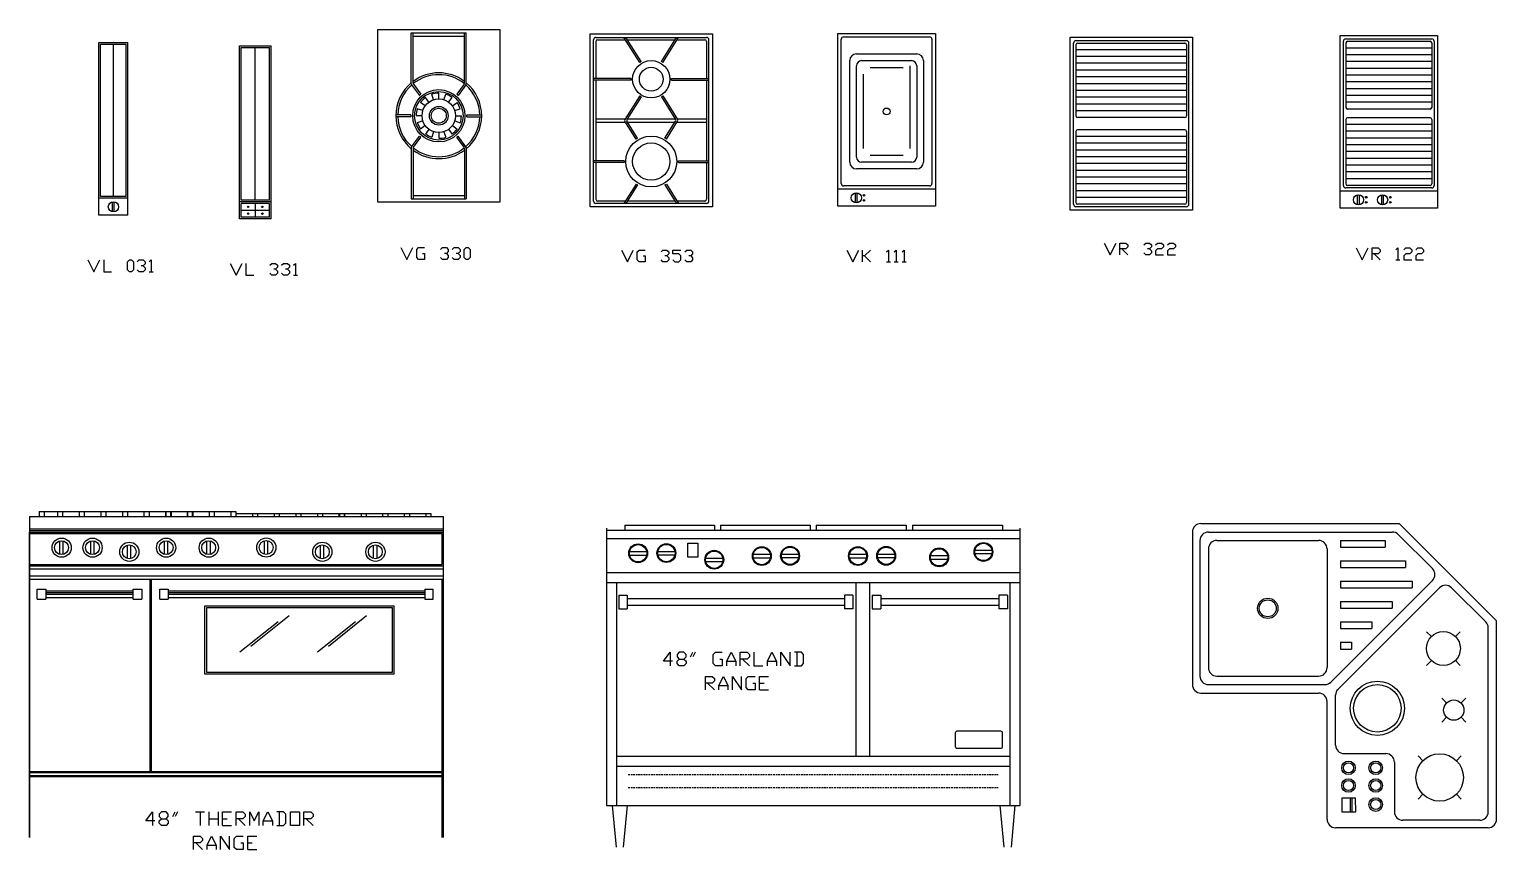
# Model space of a CAD drawing. Header units: inches. Extents: x 6 to 779, y -1361 to -812.
# Drawn here: x 346.2 to 778.9, y -1343.2 to -1101.3 of the extents above; entities that cross this region are included whole.
import ezdxf

# ---------------------------------------------------------------- set-up
doc = ezdxf.new("R2010")
doc.units = ezdxf.units.IN
doc.header["$MEASUREMENT"] = 0
doc.linetypes.add('DASHED', pattern=[0.75, 0.5, -0.25])
doc.layers.add('CABS', color=7, linetype='Continuous')

msp = doc.modelspace()

# ---------------------------------------------------------------- linework, layer by layer
for p, q in [((689.19, -1249.5), (689.19, -1294.5)), ((691.69, -1247), (750.19, -1247)), ((693.89, -1249.5), (748.12, -1249.5)), ((759.94, -1260.29), (749.88, -1250.23)), ((778.89, -1275.7), (750.19, -1247)), ((691.39, -1252), (691.39, -1292)), ((693.89, -1254.5), (693.89, -1289.5)), ((696.39, -1252), (726.39, -1252)), ((728.89, -1254.5), (728.89, -1289.5)), ((732.89, -1252), (746, -1252)), ((732.89, -1252), (732.89, -1254)), ((732.89, -1254), (746, -1254)), ((746, -1252), (746, -1254)), ((732.89, -1258), (752, -1258)), ((732.89, -1258), (732.89, -1260)), ((752, -1258), (752, -1260)), ((732.89, -1260), (752, -1260)), ((759.94, -1263.83), (730, -1293.77)), ((762.06, -1265.95), (732.12, -1295.89)), ((732.89, -1264), (754, -1264)), ((732.89, -1264), (732.89, -1266)), ((732.89, -1266), (754, -1266)), ((754, -1264), (754, -1266)), ((775.66, -1276), (765.6, -1265.95)), ((732.89, -1270), (748.11, -1270)), ((732.89, -1270), (732.89, -1272)), ((748.11, -1270), (748.11, -1272)), ((732.89, -1272), (748.11, -1272)), ((732.89, -1276), (742.11, -1276)), ((732.89, -1276), (732.89, -1278)), ((742.11, -1276), (742.11, -1278)), ((778.89, -1334.2), (778.89, -1275.7)), ((732.89, -1278), (742.11, -1278)), ((759.64, -1280.33), (758.23, -1278.92)), ((768.13, -1278.92), (766.72, -1280.33)), ((776.39, -1332), (776.39, -1277.77)), ((732.89, -1282), (736.11, -1282)), ((732.89, -1282), (732.89, -1284)), ((732.89, -1284), (736.11, -1284)), ((736.11, -1282), (736.11, -1284)), ((759.64, -1287.4), (758.23, -1288.82)), ((768.13, -1288.82), (766.72, -1287.4)), ((696.39, -1292), (726.39, -1292)), ((691.69, -1297), (726.39, -1297)), ((693.89, -1294.5), (728.23, -1294.5)), ((731.39, -1312.33), (731.39, -1297.66)), ((728.89, -1334.2), (728.89, -1299.5)), ((764.13, -1299.9), (762.72, -1298.49)), ((769.79, -1298.49), (768.38, -1299.9)), ((764.13, -1304.14), (762.72, -1305.56)), ((769.79, -1305.56), (768.38, -1304.14)), ((733.89, -1314.83), (746.22, -1314.83)), ((748.72, -1317.33), (748.72, -1332)), ((757.15, -1316.93), (755.74, -1315.52)), ((768.47, -1315.52), (767.05, -1316.93)), ((737.25, -1327.95), (733.23, -1327.95)), ((733.23, -1327.95), (733.23, -1332)), ((735.72, -1327.95), (735.72, -1332)), ((736.19, -1327.95), (736.19, -1332)), ((737.34, -1332), (737.25, -1327.95)), ((757.15, -1326.83), (755.74, -1328.25)), ((768.47, -1328.25), (767.05, -1326.83)), ((733.23, -1332), (737.34, -1332)), ((776.39, -1336.7), (731.39, -1336.7)), ((773.89, -1334.5), (751.22, -1334.5))]:
    msp.add_line(p, q)
for centre, radius in [((711.39, -1272), 3), ((711.39, -1272), 2.5), ((763.18, -1283.87), 5), ((743.72, -1301.48), 8), ((743.72, -1301.48), 7), ((766.25, -1302.02), 3), ((762.1, -1321.88), 7), ((735.19, -1319.03), 2), ((735.19, -1319.03), 1.5), ((743.23, -1319.03), 2), ((743.23, -1319.03), 1.5), ((735.19, -1324.24), 2), ((735.19, -1324.24), 1.5), ((743.23, -1324.24), 2), ((743.23, -1324.24), 1.5), ((743.23, -1329.87), 2), ((743.23, -1329.87), 1.5)]:
    msp.add_circle(centre, radius)
for centre, start, end in [((691.69, -1249.5), 90, 180), ((693.89, -1252), 90, 180), ((748.12, -1252), 45, 90), ((696.39, -1254.5), 90, 180), ((726.39, -1254.5), 360, 90), ((758.17, -1262.06), 315, 45), ((763.83, -1267.71), 45, 135), ((773.89, -1277.77), 360, 45), ((693.89, -1292), 180, 270), ((696.39, -1289.5), 180, 270), ((726.39, -1289.5), 270, 360), ((691.69, -1294.5), 180, 270), ((726.39, -1299.5), 0, 90), ((728.23, -1292), 270, 315), ((733.89, -1297.66), 135, 180), ((733.89, -1312.33), 180, 270), ((746.22, -1317.33), 0, 90), ((751.22, -1332), 180, 270), ((773.89, -1332), 270, 360), ((731.39, -1334.2), 180, 270), ((776.39, -1334.2), 270, 0)]:
    msp.add_arc(centre, 2.5, start, end)
at = {"layer": 'CABS', "color": 7}
for p, q in [((448.95, -1152.23), (448.95, -1101.27)), ((448.95, -1101.27), (484.98, -1101.27)), ((458.86, -1102.27), (475.07, -1102.27)), ((458.86, -1117.29), (458.86, -1102.27)), ((459.41, -1117.11), (459.41, -1102.27)), ((474.52, -1117.11), (474.52, -1102.27)), ((475.07, -1117.29), (475.07, -1102.27)), ((484.98, -1101.27), (484.98, -1152.23)), ((511.59, -1153.59), (511.59, -1102.63)), ((511.59, -1102.63), (547.63, -1102.63)), ((547.63, -1102.63), (547.63, -1153.59)), ((584.65, -1102.49), (613.38, -1102.49)), ((584.65, -1153.45), (584.65, -1102.49)), ((613.38, -1102.49), (613.38, -1153.45)), ((732.72, -1103.07), (761.45, -1103.07)), ((732.72, -1154.03), (732.72, -1103.07)), ((761.45, -1103.07), (761.45, -1154.03)), ((366.74, -1105.13), (375.31, -1105.13)), ((366.74, -1156.09), (366.74, -1105.13)), ((367.24, -1105.63), (374.81, -1105.63)), ((367.24, -1150.58), (367.24, -1105.63)), ((371.03, -1150.58), (371.03, -1105.63)), ((374.81, -1150.58), (374.81, -1105.63)), ((375.31, -1156.09), (375.31, -1105.13)), ((408.17, -1157.12), (408.17, -1106.16)), ((408.17, -1106.16), (417.53, -1106.16)), ((408.67, -1151.62), (408.67, -1106.66)), ((408.67, -1106.66), (417.03, -1106.66)), ((412.85, -1151.62), (412.85, -1106.66)), ((417.03, -1151.62), (417.03, -1106.66)), ((417.53, -1157.12), (417.53, -1106.16)), ((459.41, -1103.27), (474.52, -1103.27)), ((512.59, -1146.88), (512.59, -1104.33)), ((513.29, -1103.63), (545.93, -1103.63)), ((513.29, -1104.83), (513.29, -1115.72)), ((513.79, -1104.33), (522, -1104.33)), ((526.21, -1111.03), (521.56, -1103.63)), ((526.63, -1110.76), (522.15, -1103.63)), ((522.59, -1104.33), (536.63, -1104.33)), ((532.59, -1110.76), (537.07, -1103.63)), ((533.01, -1111.03), (537.67, -1103.63)), ((537.23, -1104.33), (545.43, -1104.33)), ((545.93, -1104.83), (545.93, -1115.72)), ((546.63, -1146.88), (546.63, -1104.33)), ((585.65, -1146.74), (585.65, -1104.19)), ((586.35, -1103.49), (611.68, -1103.49)), ((612.38, -1104.19), (612.38, -1146.74)), ((653.12, -1103.6), (689.16, -1103.6)), ((653.12, -1154.56), (653.12, -1103.6)), ((654.12, -1147.85), (654.12, -1105.3)), ((654.82, -1104.6), (687.46, -1104.6)), ((654.82, -1105.8), (654.82, -1126.79)), ((687.46, -1107.29), (654.82, -1107.29)), ((655.32, -1105.3), (686.96, -1105.3)), ((687.46, -1105.8), (687.46, -1126.79)), ((688.16, -1147.85), (688.16, -1105.3)), ((689.16, -1103.6), (689.16, -1154.56)), ((733.72, -1147.32), (733.72, -1104.77)), ((734.42, -1104.07), (759.75, -1104.07)), ((734.42, -1105.27), (734.42, -1124.27)), ((759.75, -1106.77), (734.42, -1106.77)), ((734.92, -1104.77), (759.25, -1104.77)), ((759.75, -1105.27), (759.75, -1124.27)), ((760.45, -1104.77), (760.45, -1147.32)), ((512.59, -1151.89), (512.59, -1109.34)), ((546.63, -1151.89), (546.63, -1109.34)), ((588.15, -1140.44), (588.15, -1110.49)), ((590.15, -1108.49), (607.88, -1108.49)), ((591.65, -1110.49), (606.38, -1110.49)), ((609.88, -1110.49), (609.88, -1140.44)), ((654.12, -1152.86), (654.12, -1110.31)), ((687.46, -1109.29), (654.82, -1109.29)), ((687.46, -1111.29), (654.82, -1111.29)), ((688.16, -1152.86), (688.16, -1110.31)), ((759.75, -1108.77), (734.42, -1108.77)), ((759.75, -1110.77), (734.42, -1110.77)), ((523.62, -1115.72), (512.59, -1115.72)), ((523.62, -1116.22), (512.59, -1116.22)), ((513.29, -1116.22), (513.29, -1140)), ((535.61, -1115.72), (546.63, -1115.72)), ((535.61, -1116.22), (546.63, -1116.22)), ((545.93, -1116.22), (545.93, -1140)), ((590.15, -1138.94), (590.15, -1111.99)), ((607.88, -1111.99), (607.88, -1138.94)), ((687.46, -1113.29), (654.82, -1113.29)), ((687.46, -1115.29), (654.82, -1115.29)), ((759.75, -1112.77), (734.42, -1112.77)), ((759.75, -1114.77), (734.42, -1114.77)), ((458.97, -1117.62), (461.28, -1120.77)), ((459.52, -1117.44), (461.69, -1120.4)), ((465.44, -1122.04), (464.91, -1120.42)), ((466.97, -1121.8), (466.97, -1120.1)), ((468.49, -1122.04), (469.02, -1120.42)), ((474.41, -1117.44), (472.24, -1120.4)), ((474.96, -1117.62), (472.65, -1120.77)), ((687.46, -1117.29), (654.82, -1117.29)), ((687.46, -1119.29), (654.82, -1119.29)), ((759.75, -1116.77), (734.42, -1116.77)), ((759.75, -1118.77), (734.42, -1118.77)), ((462.26, -1125.22), (460.64, -1124.69)), ((462.96, -1123.84), (461.59, -1122.84)), ((464.06, -1122.74), (463.06, -1121.37)), ((469.87, -1122.74), (470.87, -1121.37)), ((470.97, -1123.84), (472.34, -1122.84)), ((471.67, -1125.22), (473.29, -1124.69)), ((526.21, -1120.91), (521.85, -1127.84)), ((526.63, -1121.18), (522.44, -1127.84)), ((532.59, -1121.18), (536.78, -1127.84)), ((533.01, -1120.91), (537.37, -1127.84)), ((687.46, -1121.29), (654.82, -1121.29)), ((687.46, -1123.29), (654.82, -1123.29)), ((759.75, -1120.77), (734.42, -1120.77)), ((759.75, -1122.77), (734.42, -1122.77)), ((759.25, -1124.77), (734.92, -1124.77)), ((458.72, -1126.47), (454.32, -1126.47)), ((458.72, -1127.02), (454.32, -1127.02)), ((462.02, -1126.75), (460.32, -1126.75)), ((462.26, -1128.28), (460.64, -1128.8)), ((471.67, -1128.28), (473.29, -1128.8)), ((471.92, -1126.75), (473.62, -1126.75)), ((475.21, -1126.47), (479.62, -1126.47)), ((475.21, -1127.02), (479.62, -1127.02)), ((513.29, -1127.61), (522, -1127.61)), ((513.29, -1128.61), (522, -1128.61)), ((525.14, -1133.61), (521.85, -1128.38)), ((525.57, -1133.35), (522.44, -1128.38)), ((522.59, -1127.61), (536.63, -1127.61)), ((522.59, -1128.61), (536.63, -1128.61)), ((533.66, -1133.35), (536.78, -1128.38)), ((534.08, -1133.61), (537.37, -1128.38)), ((537.23, -1127.61), (545.93, -1127.61)), ((537.23, -1128.61), (545.93, -1128.61)), ((687.46, -1125.29), (654.82, -1125.29)), ((686.96, -1127.29), (655.32, -1127.29)), ((734.42, -1127.83), (734.42, -1146.82)), ((759.25, -1127.33), (734.92, -1127.33)), ((759.75, -1127.83), (759.75, -1146.82)), ((458.97, -1135.87), (461.28, -1132.72)), ((459.52, -1136.05), (461.69, -1133.09)), ((462.96, -1129.66), (461.59, -1130.66)), ((464.06, -1130.75), (463.06, -1132.13)), ((465.44, -1131.45), (464.91, -1133.07)), ((466.97, -1131.7), (466.97, -1133.4)), ((468.49, -1131.45), (469.02, -1133.07)), ((469.87, -1130.75), (470.87, -1132.13)), ((470.97, -1129.66), (472.34, -1130.66)), ((474.41, -1136.05), (472.24, -1133.09)), ((474.96, -1135.87), (472.65, -1132.72)), ((654.82, -1131.36), (654.82, -1152.36)), ((687.46, -1132.86), (654.82, -1132.86)), ((686.96, -1130.86), (655.32, -1130.86)), ((687.46, -1131.36), (687.46, -1152.36)), ((759.75, -1129.32), (734.42, -1129.32)), ((759.75, -1131.32), (734.42, -1131.32)), ((759.75, -1133.32), (734.42, -1133.32)), ((458.86, -1136.2), (458.86, -1151.23)), ((459.41, -1136.38), (459.41, -1151.23)), ((474.52, -1136.38), (474.52, -1151.23)), ((475.07, -1136.2), (475.07, -1151.23)), ((687.46, -1134.86), (654.82, -1134.86)), ((687.46, -1136.86), (654.82, -1136.86)), ((759.75, -1135.32), (734.42, -1135.32)), ((759.75, -1137.32), (734.42, -1137.32)), ((521.62, -1140), (512.59, -1140)), ((521.62, -1140.5), (512.59, -1140.5)), ((513.29, -1140.5), (513.29, -1146.38)), ((513.29, -1141.68), (513.29, -1151.39)), ((537.61, -1140), (546.63, -1140)), ((537.61, -1140.5), (546.63, -1140.5)), ((545.93, -1140.5), (545.93, -1146.38)), ((545.93, -1141.68), (545.93, -1151.39)), ((606.38, -1140.44), (591.65, -1140.44)), ((687.46, -1138.86), (654.82, -1138.86)), ((687.46, -1140.86), (654.82, -1140.86)), ((759.75, -1139.32), (734.42, -1139.32)), ((759.75, -1141.32), (734.42, -1141.32)), ((607.88, -1142.44), (590.15, -1142.44)), ((687.46, -1142.86), (654.82, -1142.86)), ((687.46, -1144.86), (654.82, -1144.86)), ((759.75, -1143.32), (734.42, -1143.32)), ((759.75, -1145.32), (734.42, -1145.32)), ((374.81, -1150.58), (367.24, -1150.58)), ((459.41, -1150.23), (474.52, -1150.23)), ((525.14, -1146.89), (521.56, -1152.59)), ((525.57, -1147.15), (522.15, -1152.59)), ((533.66, -1147.15), (537.07, -1152.59)), ((534.08, -1146.89), (537.67, -1152.59)), ((613.38, -1148.44), (584.65, -1148.44)), ((611.68, -1147.44), (586.35, -1147.44)), ((589.83, -1152.43), (589.83, -1149.47)), ((590.33, -1152.43), (590.33, -1149.47)), ((687.46, -1146.86), (654.82, -1146.86)), ((687.46, -1148.86), (654.82, -1148.86)), ((761.45, -1149.02), (732.72, -1149.02)), ((759.75, -1148.02), (734.42, -1148.02)), ((759.25, -1147.32), (734.92, -1147.32)), ((737.9, -1153.01), (737.9, -1150.05)), ((738.4, -1153.01), (738.4, -1150.05)), ((745.01, -1153.01), (745.01, -1150.05)), ((745.51, -1153.01), (745.51, -1150.05)), ((375.31, -1151.08), (366.74, -1151.08)), ((370.78, -1155.07), (370.78, -1152.11)), ((371.28, -1155.07), (371.28, -1152.11)), ((417.53, -1152.12), (408.17, -1152.12)), ((417.03, -1151.62), (408.67, -1151.62)), ((408.67, -1156.62), (408.67, -1152.62)), ((417.03, -1152.62), (408.67, -1152.62)), ((408.67, -1154.62), (417.03, -1154.62)), ((412.85, -1152.62), (412.85, -1156.62)), ((417.03, -1156.62), (417.03, -1152.62)), ((484.98, -1152.23), (448.95, -1152.23)), ((458.86, -1151.23), (475.07, -1151.23)), ((547.63, -1153.59), (511.59, -1153.59)), ((545.93, -1152.59), (513.29, -1152.59)), ((522, -1151.89), (513.79, -1151.89)), ((536.63, -1151.89), (522.59, -1151.89)), ((545.43, -1151.89), (537.23, -1151.89)), ((613.38, -1153.45), (584.65, -1153.45)), ((689.16, -1154.56), (653.12, -1154.56)), ((687.46, -1150.86), (654.82, -1150.86)), ((687.46, -1153.56), (654.82, -1153.56)), ((686.96, -1152.86), (655.32, -1152.86)), ((761.45, -1154.03), (732.72, -1154.03)), ((375.31, -1156.09), (366.74, -1156.09)), ((417.53, -1157.12), (408.17, -1157.12)), ((417.03, -1156.62), (408.67, -1156.62)), ((516.39, -1264.4), (638.31, -1264.4))]:
    msp.add_line(p, q, dxfattribs=at)
at = {"layer": 'CABS', "color": 8}
for p, q in [((592.15, -1136.44), (592.15, -1114.49)), ((594.15, -1112.49), (603.88, -1112.49)), ((605.88, -1111.99), (605.88, -1136.44)), ((603.88, -1138.44), (594.15, -1138.44)), ((346.24, -1248.58), (468.24, -1248.58)), ((346.24, -1249.08), (468.24, -1249.08)), ((346.24, -1249.98), (425.39, -1249.98)), ((382.2, -1249.98), (414.12, -1249.98)), ((415.56, -1249.98), (425.39, -1249.98)), ((425.39, -1249.98), (467.84, -1249.98)), ((435.69, -1249.98), (467.84, -1249.98)), ((467.84, -1249.98), (467.84, -1259.08)), ((516.39, -1251.4), (638.31, -1251.4)), ((346.24, -1259.08), (425.39, -1259.08)), ((346.24, -1260.38), (425.39, -1260.38)), ((346.24, -1262.38), (425.39, -1262.38)), ((382.2, -1259.08), (414.12, -1259.08)), ((425.39, -1259.08), (467.84, -1259.08)), ((425.39, -1260.38), (468.24, -1260.38)), ((425.39, -1262.38), (468.24, -1262.38)), ((435.69, -1259.08), (467.84, -1259.08)), ((516.39, -1261.4), (638.31, -1261.4)), ((351.09, -1267.82), (376.89, -1267.82)), ((351.09, -1267.82), (376.89, -1267.82)), ((351.09, -1268.82), (376.89, -1268.82)), ((351.09, -1268.82), (376.89, -1268.82)), ((387.2, -1267.82), (414.12, -1267.82)), ((387.2, -1267.82), (425.39, -1267.82)), ((387.2, -1268.82), (414.12, -1268.82)), ((387.2, -1268.82), (425.39, -1268.82)), ((425.39, -1267.82), (462.84, -1267.82)), ((425.39, -1268.82), (462.84, -1268.82)), ((435.69, -1267.82), (462.84, -1267.82)), ((435.69, -1268.82), (462.84, -1268.82)), ((419.58, -1275.97), (408.33, -1284.97)), ((422.83, -1274.23), (411.58, -1283.22)), ((442.44, -1275.97), (431.19, -1284.97)), ((445.69, -1274.23), (434.44, -1283.22)), ((346.24, -1320.38), (468.24, -1320.38)), ((346.24, -1321.28), (468.24, -1321.28)), ((435.69, -1320.38), (465.34, -1320.38)), ((435.69, -1321.28), (465.34, -1321.28))]:
    msp.add_line(p, q, dxfattribs=at)
at = {"layer": 'CABS'}
for p, q in [((346.24, -1244.93), (437.53, -1244.93)), ((349.09, -1243.43), (350.59, -1243.43)), ((350.59, -1243.43), (361.84, -1243.43)), ((354.53, -1243.43), (356.03, -1243.43)), ((356.03, -1243.43), (367.28, -1243.43)), ((367.28, -1243.43), (368.78, -1243.43)), ((367.28, -1243.43), (368.78, -1243.43)), ((368.78, -1243.43), (380.03, -1243.43)), ((380.03, -1243.43), (381.53, -1243.43)), ((381.53, -1243.43), (392.78, -1243.43)), ((386.52, -1243.43), (388.02, -1243.43)), ((388.02, -1243.43), (399.27, -1243.43)), ((392.78, -1243.43), (394.28, -1243.43)), ((392.79, -1243.43), (394.29, -1243.43)), ((399.27, -1243.43), (400.77, -1243.43)), ((400.77, -1243.43), (407.15, -1243.43)), ((407.15, -1244.06), (424.78, -1244.06)), ((412.02, -1244.06), (413.52, -1244.06)), ((412.03, -1244.06), (413.53, -1244.06)), ((424.78, -1244.06), (426.28, -1244.06)), ((426.28, -1244.06), (437.53, -1244.06)), ((435.69, -1244.93), (468.24, -1244.93)), ((437.53, -1244.06), (439.03, -1244.06)), ((437.66, -1244.06), (439.16, -1244.06)), ((439.16, -1244.06), (450.41, -1244.06)), ((450.41, -1244.06), (451.91, -1244.06)), ((450.41, -1244.06), (451.91, -1244.06)), ((451.91, -1244.06), (463.16, -1244.06)), ((463.16, -1244.06), (464.66, -1244.06)), ((346.24, -1339.58), (346.24, -1249.58)), ((346.24, -1249.58), (425.39, -1249.58)), ((381.8, -1249.58), (414.12, -1249.58)), ((415.56, -1249.58), (425.39, -1249.58)), ((425.39, -1249.58), (468.24, -1249.58)), ((435.69, -1249.58), (468.24, -1249.58)), ((516.39, -1248.96), (638.31, -1248.96)), ((521.79, -1247.5), (548.29, -1247.5)), ((521.79, -1247.5), (521.79, -1248.96)), ((548.29, -1247.5), (548.29, -1248.96)), ((550.01, -1247.5), (550.01, -1248.96)), ((550.01, -1247.5), (576.51, -1247.5)), ((576.51, -1247.5), (576.51, -1248.96)), ((578.24, -1247.5), (578.24, -1248.96)), ((578.24, -1247.5), (604.74, -1247.5)), ((604.74, -1247.5), (604.74, -1248.96)), ((606.69, -1247.5), (606.69, -1248.96)), ((606.69, -1247.5), (633.19, -1247.5)), ((633.19, -1247.5), (633.19, -1248.96)), ((355.23, -1256.09), (355.23, -1252.14)), ((356.23, -1256.09), (356.23, -1252.14)), ((364.37, -1256.09), (364.37, -1252.14)), ((365.37, -1256.09), (365.37, -1252.14)), ((375.2, -1257.3), (375.2, -1253.35)), ((376.2, -1257.3), (376.2, -1253.35)), ((386.06, -1256.09), (386.06, -1252.14)), ((387.06, -1256.09), (387.06, -1252.14)), ((398.61, -1256.09), (398.61, -1252.14)), ((399.61, -1256.09), (399.61, -1252.14)), ((415.57, -1256.05), (415.57, -1252.1)), ((416.57, -1256.05), (416.57, -1252.1)), ((432.12, -1257.3), (432.12, -1253.35)), ((433.12, -1257.3), (433.12, -1253.35)), ((447.76, -1257.3), (447.76, -1253.35)), ((448.76, -1257.3), (448.76, -1253.35)), ((523.01, -1255.28), (528.47, -1255.28)), ((523.01, -1256.28), (528.47, -1256.28)), ((531.34, -1255.21), (536.8, -1255.21)), ((531.34, -1256.21), (536.8, -1256.21)), ((545.47, -1257.17), (550.93, -1257.17)), ((545.47, -1258.17), (550.93, -1258.17)), ((559.48, -1256.08), (564.94, -1256.08)), ((559.48, -1257.08), (564.94, -1257.08)), ((567.81, -1256.02), (573.27, -1256.02)), ((567.81, -1257.02), (573.27, -1257.02)), ((587.84, -1256.08), (593.3, -1256.08)), ((587.84, -1257.08), (593.3, -1257.08)), ((596.17, -1256.02), (601.63, -1256.02)), ((596.17, -1257.02), (601.63, -1257.02)), ((611.77, -1256.47), (617.24, -1256.47)), ((611.77, -1257.47), (617.24, -1257.47)), ((624.83, -1254.87), (630.29, -1254.87)), ((624.83, -1255.87), (630.29, -1255.87)), ((346.24, -1259.48), (425.39, -1259.48)), ((381.8, -1259.48), (414.12, -1259.48)), ((425.39, -1259.48), (468.24, -1259.48)), ((435.69, -1259.48), (468.24, -1259.48)), ((346.24, -1263.38), (425.39, -1263.38)), ((351.09, -1267.32), (376.89, -1267.32)), ((351.09, -1267.32), (376.89, -1267.32)), ((381.8, -1263.38), (414.12, -1263.38)), ((382.2, -1263.38), (382.2, -1320.08)), ((387.2, -1267.32), (414.12, -1267.32)), ((387.2, -1267.32), (425.39, -1267.32)), ((425.39, -1263.38), (465.34, -1263.38)), ((425.39, -1267.32), (462.84, -1267.32)), ((435.69, -1263.38), (468.24, -1263.38)), ((435.69, -1267.32), (462.84, -1267.32)), ((467.84, -1263.38), (467.84, -1339.58)), ((519.39, -1264.4), (519.39, -1330.15)), ((589.94, -1264.4), (589.94, -1315.59)), ((593.94, -1264.4), (593.94, -1315.59)), ((635.31, -1264.4), (635.31, -1330.15)), ((519.39, -1315.59), (564.76, -1315.59)), ((519.39, -1318.59), (564.76, -1318.59)), ((564.76, -1315.59), (635.31, -1315.59)), ((564.76, -1318.59), (635.31, -1318.59)), ((346.24, -1320.08), (468.24, -1320.08)), ((346.24, -1321.58), (468.24, -1321.58)), ((379.7, -1321.58), (468.24, -1321.58)), ((435.69, -1320.08), (465.34, -1320.08)), ((435.69, -1321.58), (465.34, -1321.58)), ((516.39, -1330.15), (638.31, -1330.15)), ((518.08, -1330.15), (519.23, -1342.4)), ((522.52, -1330.15), (521.38, -1342.4)), ((632.43, -1330.15), (633.57, -1342.4)), ((636.86, -1330.15), (635.72, -1342.4))]:
    msp.add_line(p, q, dxfattribs=at)
at = {"layer": 'CABS', "color": 1}
for p, q in [((346.24, -1244.93), (346.24, -1339.58)), ((349.09, -1243.43), (349.09, -1244.93)), ((350.59, -1243.43), (350.59, -1244.93)), ((354.53, -1243.43), (354.53, -1244.93)), ((356.03, -1243.43), (356.03, -1244.93)), ((360.9, -1243.43), (360.9, -1244.93)), ((362.4, -1243.43), (362.4, -1244.93)), ((367.28, -1243.43), (367.28, -1244.93)), ((367.28, -1243.43), (367.28, -1244.93)), ((368.78, -1243.43), (368.78, -1244.93)), ((368.78, -1243.43), (368.78, -1244.93)), ((373.66, -1243.43), (373.66, -1244.93)), ((375.16, -1243.43), (375.16, -1244.93)), ((380.03, -1243.43), (380.03, -1244.93)), ((381.53, -1243.43), (381.53, -1244.93)), ((386.41, -1243.43), (386.41, -1244.93)), ((386.52, -1243.43), (386.52, -1244.93)), ((387.91, -1243.43), (387.91, -1244.93)), ((388.02, -1243.43), (388.02, -1244.93)), ((392.78, -1243.43), (392.78, -1244.93)), ((392.79, -1243.43), (392.79, -1244.93)), ((392.9, -1243.43), (392.9, -1244.93)), ((394.28, -1243.43), (394.28, -1244.93)), ((394.29, -1243.43), (394.29, -1244.93)), ((394.4, -1243.43), (394.4, -1244.93)), ((399.27, -1243.43), (399.27, -1244.93)), ((400.77, -1243.43), (400.77, -1244.93)), ((405.65, -1243.43), (405.65, -1244.93)), ((407.15, -1243.43), (407.15, -1244.93)), ((412.02, -1244.06), (412.02, -1244.93)), ((412.03, -1244.06), (412.03, -1244.93)), ((413.52, -1244.06), (413.52, -1244.93)), ((413.53, -1244.06), (413.53, -1244.93)), ((418.41, -1244.06), (418.41, -1244.93)), ((419.91, -1244.06), (419.91, -1244.93)), ((424.78, -1244.06), (424.78, -1244.93)), ((426.28, -1244.06), (426.28, -1244.93)), ((431.16, -1244.06), (431.16, -1244.93)), ((432.66, -1244.06), (432.66, -1244.93)), ((437.53, -1244.06), (437.53, -1244.93)), ((437.66, -1244.06), (437.66, -1244.93)), ((439.03, -1244.06), (439.03, -1244.93)), ((439.16, -1244.06), (439.16, -1244.93)), ((444.04, -1244.06), (444.04, -1244.93)), ((445.54, -1244.06), (445.54, -1244.93)), ((450.41, -1244.06), (450.41, -1244.93)), ((451.91, -1244.06), (451.91, -1244.93)), ((456.79, -1244.06), (456.79, -1244.93)), ((458.29, -1244.06), (458.29, -1244.93)), ((463.16, -1244.06), (463.16, -1244.93)), ((464.66, -1244.06), (464.66, -1244.93)), ((468.24, -1244.93), (468.24, -1339.58)), ((516.39, -1248.4), (516.39, -1330.15)), ((638.31, -1248.4), (638.31, -1330.15)), ((348.59, -1266.32), (351.09, -1266.32)), ((348.59, -1269.32), (348.59, -1266.32)), ((351.09, -1266.32), (351.09, -1269.32)), ((351.09, -1266.82), (376.89, -1266.82)), ((351.09, -1266.82), (376.89, -1266.82)), ((376.89, -1266.32), (379.39, -1266.32)), ((376.89, -1269.32), (376.89, -1266.32)), ((379.39, -1266.32), (379.39, -1269.32)), ((381.8, -1263.38), (381.8, -1320.08)), ((381.8, -1263.38), (381.8, -1320.08)), ((384.7, -1266.32), (387.2, -1266.32)), ((384.7, -1269.32), (384.7, -1266.32)), ((387.2, -1266.32), (387.2, -1269.32)), ((387.2, -1266.82), (414.12, -1266.82)), ((387.2, -1266.82), (425.39, -1266.82)), ((425.39, -1266.82), (462.84, -1266.82)), ((435.69, -1266.82), (462.84, -1266.82)), ((462.84, -1266.32), (462.84, -1269.32)), ((462.84, -1266.32), (465.34, -1266.32)), ((465.34, -1269.32), (465.34, -1266.32)), ((348.59, -1269.32), (351.09, -1269.32)), ((376.89, -1269.32), (379.39, -1269.32)), ((384.7, -1269.32), (387.2, -1269.32)), ((462.84, -1269.32), (465.34, -1269.32))]:
    msp.add_line(p, q, dxfattribs=at)
at = {"layer": 'CABS', "color": 7, "linetype": 'Continuous'}
for p, q in [((520.02, -1268.17), (520.02, -1272.17)), ((520.02, -1268.17), (522.52, -1268.17)), ((522.52, -1268.17), (522.52, -1272.17)), ((586.56, -1269.17), (522.52, -1269.17)), ((586.56, -1271.17), (522.52, -1271.17)), ((589.06, -1268.17), (586.56, -1268.17)), ((586.56, -1268.17), (586.56, -1272.17)), ((589.06, -1268.17), (589.06, -1272.17)), ((594.8, -1268.17), (597.3, -1268.17)), ((594.8, -1268.17), (594.8, -1272.17)), ((597.3, -1268.17), (597.3, -1272.17)), ((632.15, -1269.17), (597.3, -1269.17)), ((632.15, -1271.17), (597.3, -1271.17)), ((634.65, -1268.17), (632.15, -1268.17)), ((632.15, -1268.17), (632.15, -1272.17)), ((634.65, -1268.17), (634.65, -1272.17)), ((520.02, -1272.17), (522.52, -1272.17)), ((589.06, -1272.17), (586.56, -1272.17)), ((594.8, -1272.17), (597.3, -1272.17)), ((634.65, -1272.17), (632.15, -1272.17))]:
    msp.add_line(p, q, dxfattribs=at)
at = {"layer": 'CABS', "color": 8, "linetype": 'DASHED'}
for p, q in [((522.8, -1321.05), (631.9, -1321.05)), ((522.8, -1324.83), (631.9, -1324.83))]:
    msp.add_line(p, q, dxfattribs=at)
at = {"layer": 'CABS'}
msp.add_lwpolyline([(540.38, -1252.79), (543.31, -1252.79), (543.31, -1256.89), (540.38, -1256.89)], close=True, dxfattribs=at)
for points in [[(421.96, -1291.46), (398.03, -1291.46), (398.03, -1271.23), (421.96, -1271.23)], [(398.03, -1271.23), (453.69, -1271.23), (453.69, -1291.46), (398.03, -1291.46)]]:
    msp.add_lwpolyline(points, dxfattribs=at)
at = {"layer": 'CABS', "color": 8}
for points in [[(421.96, -1290.96), (398.53, -1290.96), (398.53, -1271.73), (421.96, -1271.73)], [(398.53, -1271.73), (453.19, -1271.73), (453.19, -1290.96), (398.53, -1290.96)]]:
    msp.add_lwpolyline(points, dxfattribs=at)
msp.add_lwpolyline([(619.74, -1313.25), (632.7, -1313.25, 0.414214), (633.2, -1312.75), (633.2, -1308.76, 0.414214), (632.7, -1308.26), (619.74, -1308.26, 0.414214), (619.24, -1308.76), (619.24, -1312.75, 0.414214)], format="xyb", close=True, dxfattribs=at)
at = {"layer": 'CABS'}
for points in [[(455.78, -1165.6, 0), (457.53, -1169.1, 0)], [(457.53, -1169.1, 0), (459.28, -1165.6, 0)], [(460.45, -1166.18, 0), (461.03, -1165.6, 0)], [(460.45, -1168.52, 0), (460.45, -1166.18, 0)], [(461.03, -1165.6, 0), (462.78, -1165.6, 0)], [(462.2, -1167.35, 0), (462.78, -1167.35, 0)], [(462.78, -1167.35, 0), (462.78, -1169.1, 0)], [(467.45, -1166.18, 0), (468.03, -1165.6, 0)], [(468.03, -1165.6, 0), (469.2, -1165.6, 0)], [(469.2, -1167.35, 0), (468.62, -1167.35, 0)], [(469.2, -1165.6, 0), (469.78, -1166.18, 0)], [(469.78, -1166.77, 0), (469.2, -1167.35, 0)], [(469.2, -1167.35, 0), (469.78, -1167.93, 0)], [(469.78, -1166.18, 0), (469.78, -1166.77, 0)], [(469.78, -1167.93, 0), (469.78, -1168.52, 0)], [(470.95, -1166.18, 0), (471.53, -1165.6, 0)], [(471.53, -1165.6, 0), (472.7, -1165.6, 0)], [(472.7, -1167.35, 0), (472.12, -1167.35, 0)], [(472.7, -1165.6, 0), (473.28, -1166.18, 0)], [(473.28, -1166.77, 0), (472.7, -1167.35, 0)], [(472.7, -1167.35, 0), (473.28, -1167.93, 0)], [(473.28, -1166.18, 0), (473.28, -1166.77, 0)], [(473.28, -1167.93, 0), (473.28, -1168.52, 0)], [(474.45, -1166.18, 0), (475.03, -1165.6, 0)], [(474.45, -1168.52, 0), (474.45, -1166.18, 0)], [(475.03, -1165.6, 0), (475.62, -1165.6, 0)], [(475.62, -1165.6, 0), (476.2, -1166.18, 0)], [(476.2, -1166.18, 0), (476.2, -1168.52, 0)], [(520.82, -1166.34, 0), (522.57, -1169.84, 0)], [(522.57, -1169.84, 0), (524.32, -1166.34, 0)], [(525.49, -1166.92, 0), (526.07, -1166.34, 0)], [(525.49, -1169.26, 0), (525.49, -1166.92, 0)], [(526.07, -1166.34, 0), (527.82, -1166.34, 0)], [(527.24, -1168.09, 0), (527.82, -1168.09, 0)], [(527.82, -1168.09, 0), (527.82, -1169.84, 0)], [(532.49, -1166.92, 0), (533.07, -1166.34, 0)], [(533.07, -1166.34, 0), (534.24, -1166.34, 0)], [(534.24, -1168.09, 0), (533.66, -1168.09, 0)], [(534.24, -1166.34, 0), (534.82, -1166.92, 0)], [(534.82, -1167.51, 0), (534.24, -1168.09, 0)], [(534.24, -1168.09, 0), (534.82, -1168.67, 0)], [(534.82, -1166.92, 0), (534.82, -1167.51, 0)], [(535.99, -1167.51, 0), (535.99, -1166.34, 0)], [(535.99, -1166.34, 0), (538.32, -1166.34, 0)], [(537.74, -1167.51, 0), (535.99, -1167.51, 0)], [(538.32, -1168.09, 0), (537.74, -1167.51, 0)], [(538.32, -1169.26, 0), (538.32, -1168.09, 0)], [(539.49, -1166.92, 0), (540.07, -1166.34, 0)], [(540.07, -1166.34, 0), (541.24, -1166.34, 0)], [(541.24, -1168.09, 0), (540.66, -1168.09, 0)], [(541.24, -1166.34, 0), (541.82, -1166.92, 0)], [(541.82, -1167.51, 0), (541.24, -1168.09, 0)], [(541.24, -1168.09, 0), (541.82, -1168.67, 0)], [(541.82, -1166.92, 0), (541.82, -1167.51, 0)], [(587.28, -1166.34, 0), (589.03, -1169.84, 0)], [(589.03, -1169.84, 0), (590.78, -1166.34, 0)], [(591.95, -1169.84, 0), (591.95, -1166.34, 0)], [(592.53, -1168.09, 0), (591.95, -1168.09, 0)], [(594.28, -1166.34, 0), (592.53, -1168.09, 0)], [(592.53, -1168.09, 0), (594.28, -1169.84, 0)], [(598.95, -1166.92, 0), (599.53, -1166.34, 0)], [(599.53, -1166.34, 0), (599.53, -1169.84, 0)], [(601.28, -1166.92, 0), (601.87, -1166.34, 0)], [(601.87, -1166.34, 0), (601.87, -1169.84, 0)], [(603.62, -1166.92, 0), (604.2, -1166.34, 0)], [(604.2, -1166.34, 0), (604.2, -1169.84, 0)], [(663.15, -1164.28, 0), (664.9, -1167.78, 0)], [(664.9, -1167.78, 0), (666.65, -1164.28, 0)], [(667.81, -1167.78, 0), (667.81, -1164.28, 0)], [(667.81, -1164.28, 0), (669.56, -1164.28, 0)], [(669.56, -1166.03, 0), (667.81, -1166.03, 0)], [(668.4, -1166.03, 0), (670.15, -1167.78, 0)], [(669.56, -1164.28, 0), (670.15, -1164.86, 0)], [(670.15, -1165.44, 0), (669.56, -1166.03, 0)], [(670.15, -1164.86, 0), (670.15, -1165.44, 0)], [(674.81, -1164.86, 0), (675.4, -1164.28, 0)], [(675.4, -1167.78, 0), (674.81, -1167.19, 0)], [(675.4, -1164.28, 0), (676.56, -1164.28, 0)], [(676.56, -1167.78, 0), (675.4, -1167.78, 0)], [(676.56, -1166.03, 0), (675.98, -1166.03, 0)], [(676.56, -1164.28, 0), (677.15, -1164.86, 0)], [(677.15, -1165.44, 0), (676.56, -1166.03, 0)], [(676.56, -1166.03, 0), (677.15, -1166.61, 0)], [(677.15, -1167.19, 0), (676.56, -1167.78, 0)], [(677.15, -1164.86, 0), (677.15, -1165.44, 0)], [(677.15, -1166.61, 0), (677.15, -1167.19, 0)], [(678.31, -1164.86, 0), (678.9, -1164.28, 0)], [(678.9, -1166.03, 0), (678.31, -1166.61, 0)], [(678.31, -1166.61, 0), (678.31, -1167.78, 0)], [(678.31, -1167.78, 0), (680.65, -1167.78, 0)], [(678.9, -1164.28, 0), (680.06, -1164.28, 0)], [(680.06, -1166.03, 0), (678.9, -1166.03, 0)], [(680.06, -1164.28, 0), (680.65, -1164.86, 0)], [(680.65, -1165.44, 0), (680.06, -1166.03, 0)], [(680.65, -1164.86, 0), (680.65, -1165.44, 0)], [(681.81, -1164.86, 0), (682.4, -1164.28, 0)], [(682.4, -1166.03, 0), (681.81, -1166.61, 0)], [(681.81, -1166.61, 0), (681.81, -1167.78, 0)], [(681.81, -1167.78, 0), (684.15, -1167.78, 0)], [(682.4, -1164.28, 0), (683.56, -1164.28, 0)], [(683.56, -1166.03, 0), (682.4, -1166.03, 0)], [(683.56, -1164.28, 0), (684.15, -1164.86, 0)], [(684.15, -1165.44, 0), (683.56, -1166.03, 0)], [(684.15, -1164.86, 0), (684.15, -1165.44, 0)], [(737.51, -1165.69, 0), (739.26, -1169.19, 0)], [(739.26, -1169.19, 0), (741.01, -1165.69, 0)], [(742.18, -1169.19, 0), (742.18, -1165.69, 0)], [(742.18, -1165.69, 0), (743.93, -1165.69, 0)], [(743.93, -1167.44, 0), (742.18, -1167.44, 0)], [(742.76, -1167.44, 0), (744.51, -1169.19, 0)], [(743.93, -1165.69, 0), (744.51, -1166.27, 0)], [(744.51, -1166.86, 0), (743.93, -1167.44, 0)], [(744.51, -1166.27, 0), (744.51, -1166.86, 0)], [(749.18, -1166.27, 0), (749.76, -1165.69, 0)], [(749.76, -1165.69, 0), (749.76, -1169.19, 0)], [(751.51, -1166.27, 0), (752.1, -1165.69, 0)], [(752.1, -1167.44, 0), (751.51, -1168.02, 0)], [(751.51, -1168.02, 0), (751.51, -1169.19, 0)], [(752.1, -1165.69, 0), (753.26, -1165.69, 0)], [(753.26, -1167.44, 0), (752.1, -1167.44, 0)], [(753.26, -1165.69, 0), (753.85, -1166.27, 0)], [(753.85, -1166.86, 0), (753.26, -1167.44, 0)], [(753.85, -1166.27, 0), (753.85, -1166.86, 0)], [(755.01, -1166.27, 0), (755.6, -1165.69, 0)], [(755.6, -1167.44, 0), (755.01, -1168.02, 0)], [(755.01, -1168.02, 0), (755.01, -1169.19, 0)], [(755.6, -1165.69, 0), (756.76, -1165.69, 0)], [(756.76, -1167.44, 0), (755.6, -1167.44, 0)], [(756.76, -1165.69, 0), (757.35, -1166.27, 0)], [(757.35, -1166.86, 0), (756.76, -1167.44, 0)], [(757.35, -1166.27, 0), (757.35, -1166.86, 0)], [(363.49, -1169.24, 0), (365.24, -1172.74, 0)], [(365.24, -1172.74, 0), (366.99, -1169.24, 0)], [(368.16, -1169.24, 0), (368.16, -1172.74, 0)], [(375.16, -1169.82, 0), (375.74, -1169.24, 0)], [(375.16, -1172.15, 0), (375.16, -1169.82, 0)], [(375.74, -1172.74, 0), (375.16, -1172.15, 0)], [(375.74, -1169.24, 0), (376.32, -1169.24, 0)], [(376.32, -1169.24, 0), (376.91, -1169.82, 0)], [(376.91, -1172.15, 0), (376.32, -1172.74, 0)], [(376.91, -1169.82, 0), (376.91, -1172.15, 0)], [(378.07, -1169.82, 0), (378.66, -1169.24, 0)], [(378.66, -1172.74, 0), (378.07, -1172.15, 0)], [(378.66, -1169.24, 0), (379.82, -1169.24, 0)], [(379.82, -1170.99, 0), (379.24, -1170.99, 0)], [(379.82, -1169.24, 0), (380.41, -1169.82, 0)], [(380.41, -1170.4, 0), (379.82, -1170.99, 0)], [(379.82, -1170.99, 0), (380.41, -1171.57, 0)], [(380.41, -1172.15, 0), (379.82, -1172.74, 0)], [(380.41, -1169.82, 0), (380.41, -1170.4, 0)], [(380.41, -1171.57, 0), (380.41, -1172.15, 0)], [(381.57, -1169.82, 0), (382.16, -1169.24, 0)], [(382.16, -1169.24, 0), (382.16, -1172.74, 0)], [(405.45, -1170.27, 0), (407.2, -1173.77, 0)], [(407.2, -1173.77, 0), (408.95, -1170.27, 0)], [(410.12, -1170.27, 0), (410.12, -1173.77, 0)], [(417.12, -1170.85, 0), (417.7, -1170.27, 0)], [(417.7, -1170.27, 0), (418.87, -1170.27, 0)], [(418.87, -1172.02, 0), (418.29, -1172.02, 0)], [(418.87, -1170.27, 0), (419.45, -1170.85, 0)], [(419.45, -1171.43, 0), (418.87, -1172.02, 0)], [(418.87, -1172.02, 0), (419.45, -1172.6, 0)], [(419.45, -1170.85, 0), (419.45, -1171.43, 0)], [(420.62, -1170.85, 0), (421.2, -1170.27, 0)], [(421.2, -1170.27, 0), (422.37, -1170.27, 0)], [(422.37, -1172.02, 0), (421.79, -1172.02, 0)], [(422.37, -1170.27, 0), (422.95, -1170.85, 0)], [(422.95, -1171.43, 0), (422.37, -1172.02, 0)], [(422.37, -1172.02, 0), (422.95, -1172.6, 0)], [(422.95, -1170.85, 0), (422.95, -1171.43, 0)], [(424.12, -1170.85, 0), (424.7, -1170.27, 0)], [(424.7, -1170.27, 0), (424.7, -1173.77, 0)], [(461.03, -1169.1, 0), (460.45, -1168.52, 0)], [(462.78, -1169.1, 0), (461.03, -1169.1, 0)], [(468.03, -1169.1, 0), (467.45, -1168.52, 0)], [(469.2, -1169.1, 0), (468.03, -1169.1, 0)], [(469.78, -1168.52, 0), (469.2, -1169.1, 0)], [(471.53, -1169.1, 0), (470.95, -1168.52, 0)], [(472.7, -1169.1, 0), (471.53, -1169.1, 0)], [(473.28, -1168.52, 0), (472.7, -1169.1, 0)], [(475.03, -1169.1, 0), (474.45, -1168.52, 0)], [(475.62, -1169.1, 0), (475.03, -1169.1, 0)], [(476.2, -1168.52, 0), (475.62, -1169.1, 0)], [(526.07, -1169.84, 0), (525.49, -1169.26, 0)], [(527.82, -1169.84, 0), (526.07, -1169.84, 0)], [(533.07, -1169.84, 0), (532.49, -1169.26, 0)], [(534.24, -1169.84, 0), (533.07, -1169.84, 0)], [(534.82, -1169.26, 0), (534.24, -1169.84, 0)], [(534.82, -1168.67, 0), (534.82, -1169.26, 0)], [(535.99, -1169.26, 0), (536.57, -1169.84, 0)], [(536.57, -1169.84, 0), (537.74, -1169.84, 0)], [(537.74, -1169.84, 0), (538.32, -1169.26, 0)], [(540.07, -1169.84, 0), (539.49, -1169.26, 0)], [(541.24, -1169.84, 0), (540.07, -1169.84, 0)], [(541.82, -1169.26, 0), (541.24, -1169.84, 0)], [(541.82, -1168.67, 0), (541.82, -1169.26, 0)], [(598.95, -1169.84, 0), (600.12, -1169.84, 0)], [(601.28, -1169.84, 0), (602.45, -1169.84, 0)], [(603.62, -1169.84, 0), (604.78, -1169.84, 0)], [(749.18, -1169.19, 0), (750.35, -1169.19, 0)], [(751.51, -1169.19, 0), (753.85, -1169.19, 0)], [(755.01, -1169.19, 0), (757.35, -1169.19, 0)], [(368.16, -1172.74, 0), (370.49, -1172.74, 0)], [(376.32, -1172.74, 0), (375.74, -1172.74, 0)], [(379.82, -1172.74, 0), (378.66, -1172.74, 0)], [(381.57, -1172.74, 0), (382.74, -1172.74, 0)], [(410.12, -1173.77, 0), (412.45, -1173.77, 0)], [(417.7, -1173.77, 0), (417.12, -1173.18, 0)], [(418.87, -1173.77, 0), (417.7, -1173.77, 0)], [(419.45, -1173.18, 0), (418.87, -1173.77, 0)], [(419.45, -1172.6, 0), (419.45, -1173.18, 0)], [(421.2, -1173.77, 0), (420.62, -1173.18, 0)], [(422.37, -1173.77, 0), (421.2, -1173.77, 0)], [(422.95, -1173.18, 0), (422.37, -1173.77, 0)], [(422.95, -1172.6, 0), (422.95, -1173.18, 0)], [(424.12, -1173.77, 0), (425.29, -1173.77, 0)], [(533.21, -1287.61, 0), (535.21, -1284.95, 0)], [(535.21, -1284.95, 0), (535.21, -1288.95, 0)], [(537.87, -1284.95, 0), (537.21, -1285.61, 0)], [(539.21, -1284.95, 0), (537.87, -1284.95, 0)], [(539.87, -1285.61, 0), (539.21, -1284.95, 0)], [(541.21, -1286.28, 0), (541.87, -1284.95, 0)], [(542.54, -1284.95, 0), (541.87, -1286.28, 0)], [(547.87, -1285.61, 0), (548.54, -1284.95, 0)], [(548.54, -1284.95, 0), (550.54, -1284.95, 0)], [(551.87, -1287.61, 0), (553.21, -1284.95, 0)], [(553.21, -1284.95, 0), (554.54, -1287.61, 0)], [(555.87, -1288.95, 0), (555.87, -1284.95, 0)], [(555.87, -1284.95, 0), (557.87, -1284.95, 0)], [(557.87, -1284.95, 0), (558.54, -1285.61, 0)], [(559.87, -1284.95, 0), (559.87, -1288.95, 0)], [(563.87, -1287.61, 0), (565.21, -1284.95, 0)], [(565.21, -1284.95, 0), (566.54, -1287.61, 0)], [(567.87, -1288.95, 0), (567.87, -1284.95, 0)], [(567.87, -1284.95, 0), (570.54, -1288.95, 0)], [(570.54, -1288.95, 0), (570.54, -1284.95, 0)], [(573.87, -1284.95, 0), (571.87, -1284.95, 0)], [(572.54, -1284.95, 0), (572.54, -1288.95, 0)], [(574.54, -1285.61, 0), (573.87, -1284.95, 0)], [(535.87, -1287.61, 0), (533.21, -1287.61, 0)], [(537.21, -1285.61, 0), (537.21, -1286.28, 0)], [(537.21, -1286.28, 0), (537.87, -1286.95, 0)], [(537.21, -1287.61, 0), (537.87, -1286.95, 0)], [(537.21, -1288.28, 0), (537.21, -1287.61, 0)], [(537.87, -1288.95, 0), (537.21, -1288.28, 0)], [(537.87, -1286.95, 0), (539.21, -1286.95, 0)], [(539.21, -1288.95, 0), (537.87, -1288.95, 0)], [(539.21, -1286.95, 0), (539.87, -1286.28, 0)], [(539.21, -1286.95, 0), (539.87, -1287.61, 0)], [(539.87, -1288.28, 0), (539.21, -1288.95, 0)], [(539.87, -1286.28, 0), (539.87, -1285.61, 0)], [(539.87, -1287.61, 0), (539.87, -1288.28, 0)], [(547.87, -1288.28, 0), (547.87, -1285.61, 0)], [(548.54, -1288.95, 0), (547.87, -1288.28, 0)], [(550.54, -1288.95, 0), (548.54, -1288.95, 0)], [(549.87, -1286.95, 0), (550.54, -1286.95, 0)], [(550.54, -1286.95, 0), (550.54, -1288.95, 0)], [(551.87, -1288.95, 0), (551.87, -1287.61, 0)], [(551.87, -1287.61, 0), (554.54, -1287.61, 0)], [(554.54, -1287.61, 0), (554.54, -1288.95, 0)], [(557.87, -1286.95, 0), (555.87, -1286.95, 0)], [(556.54, -1286.95, 0), (558.54, -1288.95, 0)], [(558.54, -1286.28, 0), (557.87, -1286.95, 0)], [(558.54, -1285.61, 0), (558.54, -1286.28, 0)], [(559.87, -1288.95, 0), (562.54, -1288.95, 0)], [(563.87, -1288.95, 0), (563.87, -1287.61, 0)], [(563.87, -1287.61, 0), (566.54, -1287.61, 0)], [(566.54, -1287.61, 0), (566.54, -1288.95, 0)], [(571.87, -1288.95, 0), (573.87, -1288.95, 0)], [(573.87, -1288.95, 0), (574.54, -1288.28, 0)], [(574.54, -1288.28, 0), (574.54, -1285.61, 0)], [(545.57, -1296.07, 0), (545.57, -1292.07, 0)], [(545.57, -1292.07, 0), (547.57, -1292.07, 0)], [(547.57, -1292.07, 0), (548.23, -1292.74, 0)], [(548.23, -1293.4, 0), (547.57, -1294.07, 0)], [(548.23, -1292.74, 0), (548.23, -1293.4, 0)], [(549.57, -1294.74, 0), (550.9, -1292.07, 0)], [(550.9, -1292.07, 0), (552.23, -1294.74, 0)], [(553.57, -1296.07, 0), (553.57, -1292.07, 0)], [(553.57, -1292.07, 0), (556.23, -1296.07, 0)], [(556.23, -1296.07, 0), (556.23, -1292.07, 0)], [(557.57, -1292.74, 0), (558.23, -1292.07, 0)], [(557.57, -1295.4, 0), (557.57, -1292.74, 0)], [(558.23, -1292.07, 0), (560.23, -1292.07, 0)], [(561.57, -1296.07, 0), (561.57, -1292.07, 0)], [(561.57, -1292.07, 0), (564.23, -1292.07, 0)], [(547.57, -1294.07, 0), (545.57, -1294.07, 0)], [(546.23, -1294.07, 0), (548.23, -1296.07, 0)], [(549.57, -1296.07, 0), (549.57, -1294.74, 0)], [(549.57, -1294.74, 0), (552.23, -1294.74, 0)], [(552.23, -1294.74, 0), (552.23, -1296.07, 0)], [(558.23, -1296.07, 0), (557.57, -1295.4, 0)], [(560.23, -1296.07, 0), (558.23, -1296.07, 0)], [(559.57, -1294.07, 0), (560.23, -1294.07, 0)], [(560.23, -1294.07, 0), (560.23, -1296.07, 0)], [(561.57, -1294.07, 0), (562.9, -1294.07, 0)], [(561.57, -1296.07, 0), (564.23, -1296.07, 0)], [(380.56, -1334.71, 0), (382.56, -1332.05, 0)], [(382.56, -1332.05, 0), (382.56, -1336.05, 0)], [(385.22, -1332.05, 0), (384.56, -1332.71, 0)], [(386.56, -1332.05, 0), (385.22, -1332.05, 0)], [(387.22, -1332.71, 0), (386.56, -1332.05, 0)], [(388.56, -1333.38, 0), (389.22, -1332.05, 0)], [(389.89, -1332.05, 0), (389.22, -1333.38, 0)], [(395.22, -1332.05, 0), (397.89, -1332.05, 0)], [(396.56, -1332.05, 0), (396.56, -1336.05, 0)], [(399.22, -1336.05, 0), (399.22, -1332.05, 0)], [(401.89, -1332.05, 0), (401.89, -1336.05, 0)], [(403.22, -1336.05, 0), (403.22, -1332.05, 0)], [(403.22, -1332.05, 0), (405.89, -1332.05, 0)], [(407.22, -1336.05, 0), (407.22, -1332.05, 0)], [(407.22, -1332.05, 0), (409.22, -1332.05, 0)], [(409.22, -1332.05, 0), (409.89, -1332.71, 0)], [(411.22, -1336.05, 0), (411.22, -1332.05, 0)], [(411.22, -1332.05, 0), (412.56, -1334.71, 0)], [(412.56, -1334.71, 0), (413.89, -1332.05, 0)], [(413.89, -1332.05, 0), (413.89, -1336.05, 0)], [(415.22, -1334.71, 0), (416.56, -1332.05, 0)], [(416.56, -1332.05, 0), (417.89, -1334.71, 0)], [(421.22, -1332.05, 0), (419.22, -1332.05, 0)], [(419.89, -1332.05, 0), (419.89, -1336.05, 0)], [(421.89, -1332.71, 0), (421.22, -1332.05, 0)], [(423.22, -1336.05, 0), (423.22, -1332.05, 0)], [(423.22, -1332.05, 0), (425.89, -1332.05, 0)], [(425.89, -1332.05, 0), (425.89, -1336.05, 0)], [(427.22, -1336.05, 0), (427.22, -1332.05, 0)], [(427.22, -1332.05, 0), (429.22, -1332.05, 0)], [(429.22, -1332.05, 0), (429.89, -1332.71, 0)], [(383.22, -1334.71, 0), (380.56, -1334.71, 0)], [(384.56, -1332.71, 0), (384.56, -1333.38, 0)], [(384.56, -1333.38, 0), (385.22, -1334.05, 0)], [(384.56, -1334.71, 0), (385.22, -1334.05, 0)], [(384.56, -1335.38, 0), (384.56, -1334.71, 0)], [(385.22, -1336.05, 0), (384.56, -1335.38, 0)], [(385.22, -1334.05, 0), (386.56, -1334.05, 0)], [(386.56, -1336.05, 0), (385.22, -1336.05, 0)], [(386.56, -1334.05, 0), (387.22, -1333.38, 0)], [(386.56, -1334.05, 0), (387.22, -1334.71, 0)], [(387.22, -1335.38, 0), (386.56, -1336.05, 0)], [(387.22, -1333.38, 0), (387.22, -1332.71, 0)], [(387.22, -1334.71, 0), (387.22, -1335.38, 0)], [(399.22, -1334.05, 0), (401.89, -1334.05, 0)], [(403.22, -1334.05, 0), (404.56, -1334.05, 0)], [(403.22, -1336.05, 0), (405.89, -1336.05, 0)], [(409.22, -1334.05, 0), (407.22, -1334.05, 0)], [(407.89, -1334.05, 0), (409.89, -1336.05, 0)], [(409.89, -1333.38, 0), (409.22, -1334.05, 0)], [(409.89, -1332.71, 0), (409.89, -1333.38, 0)], [(415.22, -1336.05, 0), (415.22, -1334.71, 0)], [(415.22, -1334.71, 0), (417.89, -1334.71, 0)], [(417.89, -1334.71, 0), (417.89, -1336.05, 0)], [(419.22, -1336.05, 0), (421.22, -1336.05, 0)], [(421.22, -1336.05, 0), (421.89, -1335.38, 0)], [(421.89, -1335.38, 0), (421.89, -1332.71, 0)], [(425.89, -1336.05, 0), (423.22, -1336.05, 0)], [(429.22, -1334.05, 0), (427.22, -1334.05, 0)], [(427.89, -1334.05, 0), (429.89, -1336.05, 0)], [(429.89, -1333.38, 0), (429.22, -1334.05, 0)], [(429.89, -1332.71, 0), (429.89, -1333.38, 0)], [(394.63, -1343.17, 0), (394.63, -1339.17, 0)], [(394.63, -1339.17, 0), (396.63, -1339.17, 0)], [(396.63, -1341.17, 0), (394.63, -1341.17, 0)], [(395.3, -1341.17, 0), (397.3, -1343.17, 0)], [(396.63, -1339.17, 0), (397.3, -1339.84, 0)], [(397.3, -1340.5, 0), (396.63, -1341.17, 0)], [(397.3, -1339.84, 0), (397.3, -1340.5, 0)], [(398.63, -1341.84, 0), (399.97, -1339.17, 0)], [(399.97, -1339.17, 0), (401.3, -1341.84, 0)], [(402.63, -1343.17, 0), (402.63, -1339.17, 0)], [(402.63, -1339.17, 0), (405.3, -1343.17, 0)], [(405.3, -1343.17, 0), (405.3, -1339.17, 0)], [(406.63, -1339.84, 0), (407.3, -1339.17, 0)], [(406.63, -1342.5, 0), (406.63, -1339.84, 0)], [(407.3, -1339.17, 0), (409.3, -1339.17, 0)], [(408.63, -1341.17, 0), (409.3, -1341.17, 0)], [(409.3, -1341.17, 0), (409.3, -1343.17, 0)], [(410.63, -1343.17, 0), (410.63, -1339.17, 0)], [(410.63, -1339.17, 0), (413.3, -1339.17, 0)], [(410.63, -1341.17, 0), (411.97, -1341.17, 0)], [(398.63, -1343.17, 0), (398.63, -1341.84, 0)], [(398.63, -1341.84, 0), (401.3, -1341.84, 0)], [(401.3, -1341.84, 0), (401.3, -1343.17, 0)], [(407.3, -1343.17, 0), (406.63, -1342.5, 0)], [(409.3, -1343.17, 0), (407.3, -1343.17, 0)], [(410.63, -1343.17, 0), (413.3, -1343.17, 0)]]:
    msp.add_polyline3d(points, dxfattribs=at)
at = {"layer": 'CABS', "color": 7}
for centre, radius in [((529.61, -1115.97), 5.5), ((529.61, -1115.97), 3.5), ((466.97, -1126.75), 7.7), ((466.97, -1126.75), 7.15), ((466.97, -1126.75), 4.95), ((466.97, -1126.75), 2.75), ((466.97, -1126.75), 2.2), ((599.02, -1125.47), 1), ((529.61, -1140.25), 7.5), ((529.61, -1140.25), 5.5), ((590.08, -1150.95), 1.5), ((592.35, -1150.2), 0.25), ((738.15, -1151.53), 1.5), ((740.42, -1150.78), 0.25), ((745.26, -1151.53), 1.5), ((747.52, -1150.78), 0.25), ((371.03, -1153.59), 1.5), ((410.76, -1153.62), 0.2), ((414.94, -1153.62), 0.2), ((592.35, -1151.7), 0.25), ((740.42, -1152.28), 0.25), ((747.52, -1152.28), 0.25), ((410.76, -1155.62), 0.2), ((414.94, -1155.62), 0.2), ((525.74, -1255.78), 2.78), ((534.07, -1255.71), 2.78), ((562.21, -1256.58), 2.78), ((570.54, -1256.52), 2.78), ((590.57, -1256.58), 2.78), ((598.9, -1256.52), 2.78), ((614.5, -1256.97), 2.78), ((627.56, -1255.37), 2.78), ((548.2, -1257.67), 2.78)]:
    msp.add_circle(centre, radius, dxfattribs=at)
at = {"layer": 'CABS'}
for centre, radius in [((355.76, -1254.12), 2.83), ((355.73, -1254.11), 2.04), ((364.89, -1254.12), 2.83), ((364.87, -1254.11), 2.04), ((375.73, -1255.34), 2.83), ((375.7, -1255.33), 2.04), ((386.58, -1254.12), 2.83), ((386.56, -1254.11), 2.04), ((399.14, -1254.12), 2.83), ((399.11, -1254.11), 2.04), ((416.1, -1254.09), 2.83), ((416.07, -1254.08), 2.04), ((432.64, -1255.34), 2.83), ((432.62, -1255.33), 2.04), ((448.28, -1255.34), 2.83), ((448.26, -1255.33), 2.04)]:
    msp.add_circle(centre, radius, dxfattribs=at)
at = {"layer": 'CABS', "color": 8}
for centre in [(525.74, -1255.78), (534.07, -1255.71), (562.21, -1256.58), (570.54, -1256.52), (590.57, -1256.58), (598.9, -1256.52), (614.5, -1256.97), (627.56, -1255.37), (548.2, -1257.67)]:
    msp.add_circle(centre, 2.55, dxfattribs=at)
at = {"layer": 'CABS', "color": 7}
for centre, radius, start, end in [((513.29, -1104.33), 0.7, 90, 180), ((513.79, -1104.83), 0.5, 90, 180), ((545.43, -1104.83), 0.5, 0, 90), ((545.93, -1104.33), 0.7, 0, 90), ((586.35, -1104.19), 0.7, 90, 180), ((611.68, -1104.19), 0.7, 0, 90), ((654.82, -1105.3), 0.7, 90, 180), ((655.32, -1105.8), 0.5, 90, 180), ((686.96, -1105.8), 0.5, 0, 90), ((687.46, -1105.3), 0.7, 0, 90), ((734.42, -1104.77), 0.7, 90, 180), ((734.92, -1105.27), 0.5, 90, 180), ((759.25, -1105.27), 0.5, 0, 90), ((759.75, -1104.77), 0.7, 0, 90), ((529.61, -1115.97), 6, 119.7705, 124.5465), ((529.61, -1115.97), 6, 55.4535, 60.2295), ((590.15, -1110.49), 2, 90, 180), ((591.65, -1111.99), 1.5, 90, 180), ((606.38, -1111.99), 1.5, 0, 90), ((607.88, -1110.49), 2, 0, 90), ((466.97, -1126.75), 12.65, 53.3361, 126.6639), ((466.97, -1126.75), 12.1, 51.5175, 128.4825), ((529.61, -1115.97), 6, 177.612, 182.388), ((529.61, -1115.97), 6, 357.612, 2.388), ((466.97, -1126.75), 12.65, 129.8364, 230.1636), ((466.97, -1126.75), 12.1, 131.238, 178.6977), ((459.41, -1117.29), 0.55, 180, 216.2334), ((459.96, -1117.11), 0.55, 180, 216.2334), ((466.97, -1126.75), 8.25, 129.7466, 133.5843), ((466.97, -1126.75), 6.65, 90, 108), ((466.97, -1126.75), 6.65, 54, 72), ((466.97, -1126.75), 8.25, 46.4157, 50.2534), ((473.97, -1117.11), 0.55, 323.7666, 0), ((466.97, -1126.75), 12.1, 1.3023, 48.762), ((474.52, -1117.29), 0.55, 323.7666, 0), ((466.97, -1126.75), 12.65, 309.8364, 50.1636), ((466.97, -1126.75), 6.65, 162, 180), ((466.97, -1126.75), 6.65, 126, 144), ((466.97, -1126.75), 6.65, 18, 36), ((529.61, -1115.97), 6, 235.4535, 240.2295), ((529.61, -1115.97), 6, 299.7705, 304.5465), ((734.92, -1124.27), 0.5, 180, 270), ((759.25, -1124.27), 0.5, 270, 0), ((466.97, -1126.75), 12.1, 181.3023, 228.762), ((466.97, -1126.75), 8.25, 178.0898, 181.9102), ((466.97, -1126.75), 6.65, 198, 216), ((466.97, -1126.75), 6.65, 342, 0), ((466.97, -1126.75), 12.1, 311.238, 358.6977), ((466.97, -1126.75), 8.25, 358.0898, 1.9102), ((522.27, -1128.11), 0.5, 147.8415, 212.1585), ((522.87, -1128.11), 0.5, 147.8415, 212.1585), ((536.36, -1128.11), 0.5, 327.8415, 32.1585), ((536.95, -1128.11), 0.5, 327.8415, 32.1585), ((655.32, -1126.79), 0.5, 180, 270), ((686.96, -1126.79), 0.5, 270, 0), ((734.92, -1127.83), 0.5, 90, 180), ((759.25, -1127.83), 0.5, 0, 90), ((466.97, -1126.75), 8.25, 226.4157, 230.2534), ((466.97, -1126.75), 6.65, 234, 252), ((466.97, -1126.75), 6.65, 270, 288), ((466.97, -1126.75), 6.65, 306, 324), ((466.97, -1126.75), 8.25, 309.7466, 313.5843), ((529.61, -1140.25), 8, 120.3677, 123.9493), ((529.61, -1140.25), 8, 56.0507, 59.6323), ((655.32, -1131.36), 0.5, 90, 180), ((686.96, -1131.36), 0.5, 0, 90), ((459.41, -1136.2), 0.55, 143.7666, 180), ((459.96, -1136.38), 0.55, 143.7666, 180), ((466.97, -1126.75), 12.65, 233.3361, 306.6639), ((466.97, -1126.75), 12.1, 231.5175, 308.4825), ((473.97, -1136.38), 0.55, 0, 36.2334), ((474.52, -1136.2), 0.55, 0, 36.2334), ((529.61, -1140.25), 8, 178.2092, 181.7908), ((529.61, -1140.25), 8, 358.2092, 1.7908), ((590.15, -1140.44), 2, 180, 270), ((591.65, -1138.94), 1.5, 180, 270), ((606.38, -1138.94), 1.5, 270, 0), ((607.88, -1140.44), 2, 270, 0), ((529.61, -1140.25), 8, 236.0507, 239.6323), ((529.61, -1140.25), 8, 300.3677, 303.9493), ((586.35, -1146.74), 0.7, 180, 270), ((611.68, -1146.74), 0.7, 270, 0), ((734.42, -1147.32), 0.7, 180, 270), ((734.92, -1146.82), 0.5, 180, 270), ((759.25, -1146.82), 0.5, 270, 0), ((759.75, -1147.32), 0.7, 270, 0), ((513.29, -1151.89), 0.7, 180, 270), ((513.79, -1151.39), 0.5, 180, 270), ((545.43, -1151.39), 0.5, 270, 0), ((545.93, -1151.89), 0.7, 270, 0), ((654.82, -1152.86), 0.7, 180, 270), ((655.32, -1152.36), 0.5, 180, 270), ((686.96, -1152.36), 0.5, 270, 0), ((687.46, -1152.86), 0.7, 270, 0)]:
    msp.add_arc(centre, radius, start, end, dxfattribs=at)

doc.saveas('drawing.dxf')
